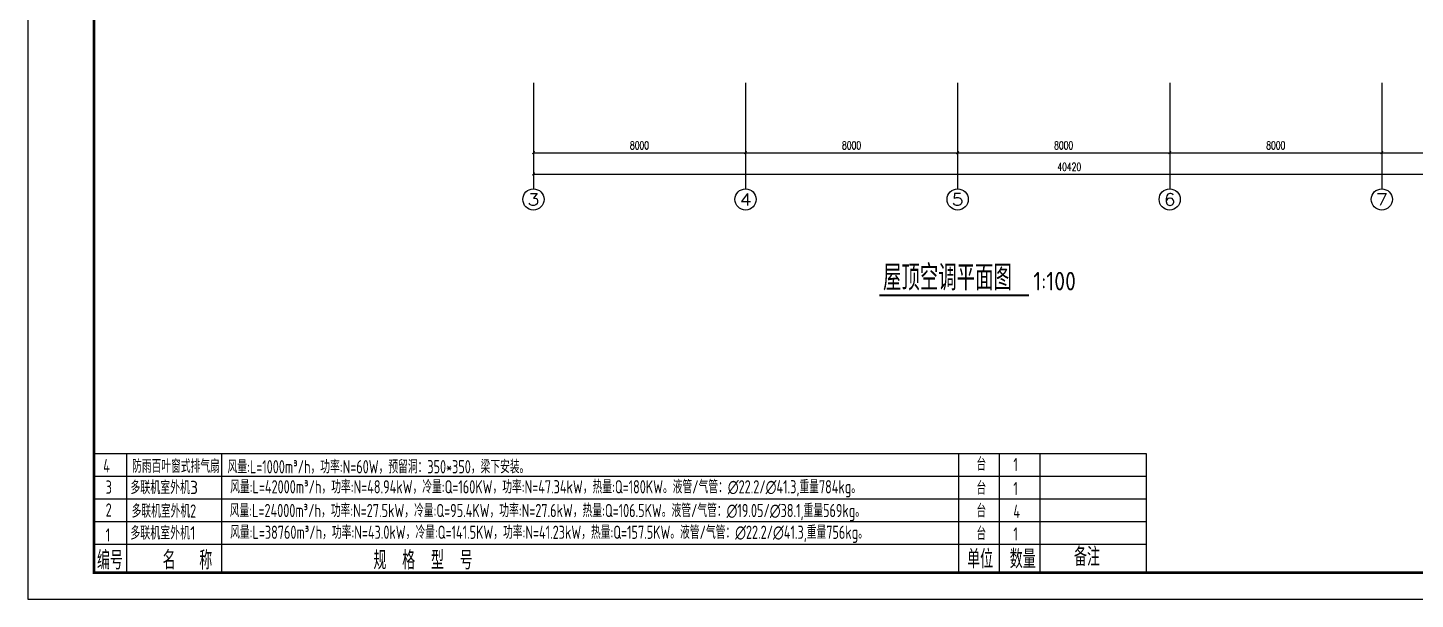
# Model space of a CAD drawing. Extents: x 1738143 to 1822243, y -608375 to -303375.
# Drawn here: x 1738143 to 1790479, y -362775 to -341196 of the extents above; entities that cross this region are included whole.
import ezdxf
from ezdxf.enums import TextEntityAlignment as Align

# ---------------------------------------------------------------- set-up
doc = ezdxf.new("R2010")
doc.units = 0
doc.header["$LTSCALE"] = 1000
doc.header["$MEASUREMENT"] = 0
for name, color, linetype in [('AXIS', 3, 'Continuous'), ('DIM_SYMB', 3, 'Continuous'), ('PUB_DIM', 3, 'Continuous'), ('PUB_TEXT', 7, 'Continuous'), ('TK', 4, 'Continuous'), ('采暖', 7, 'Continuous')]:
    doc.layers.add(name, color=color, linetype=linetype)
doc.styles.add('_TCH_AXIS', font='COMPLEX', dxfattribs={"bigfont": 'GBCBIG'})
doc.styles.add('_TCH_DIM_T3', font='SIMPLEX', dxfattribs={"width": 0.705882, "bigfont": 'GBCBIG'})
doc.styles.add('HZTXT1', font='romans.shx', dxfattribs={"width": 0.7, "bigfont": 'GBHZFS.SHX'})
doc.styles.get("Standard").update_dxf_attribs({"font": 'gbenor.shx', "bigfont": 'gbcbig.shx'})
doc.styles.add('TSSD_Dimension', font='tssdeng.shx', dxfattribs={"width": 0.7, "bigfont": 'hztxt.shx'})
doc.dimstyles.new('_TCH_ARCH&&100', dxfattribs={"dimtxt": 297.5, "dimasz": 100, "dimexe": 250, "dimexo": 300, "dimgap": 126.25, "dimtad": 1, "dimdec": 0, "dimzin": 0, "dimdsep": 46, "dimtxsty": '_TCH_DIM_T3', "dimblk": 'ARCHTICK', "dimcen": 0.09, "dimclrt": 7, "dimazin": 2, "dimtfac": 1, "dimtdec": 0, "dimtix": 1, "dimtmove": 2, "dimatfit": 3, "dimfxl": 30, "dimtolj": 1, "dimtzin": 0, "dimarcsym": 0})

# ---------------------------------------------------------------- blocks, each defined once
blk = doc.blocks.new('_ArchTick')
at = {"color": 0, "linetype": 'ByBlock', "const_width": 0.4}
blk.add_lwpolyline([(-0.5, -0.5), (0.5, 0.5)], dxfattribs=at)
blk = doc.blocks.new('*D408')
at = {"layer": 'Defpoints', "color": 0, "transparency": 16777216}
for p in [(-40100, -29596), (320, -29596), (320, -30639)]:
    blk.add_point(p, dxfattribs=at)
at = {"layer": 'PUB_DIM', "color": 0, "lineweight": -2, "transparency": 16777216}
for p, q in [((-40100, -29896), (-40100, -30889)), ((320, -29896), (320, -30889)), ((-40100, -30639), (320, -30639))]:
    blk.add_line(p, q, dxfattribs=at)
at = {"layer": 'PUB_DIM', "color": 0, "lineweight": -2, "transparency": 16777216, "xscale": 100, "yscale": 100, "zscale": 100, "rotation": 180}
blk.add_blockref('_ArchTick', (-40100, -30639), dxfattribs=at)
at = {"layer": 'PUB_DIM', "color": 0, "lineweight": -2, "transparency": 16777216, "xscale": 100, "yscale": 100, "zscale": 100}
blk.add_blockref('_ArchTick', (320, -30639), dxfattribs=at)
at = {"layer": 'PUB_DIM', "color": 7, "transparency": 16777216, "insert": (-19890, -30364), "char_height": 297.5, "attachment_point": 5, "style": '_TCH_DIM_T3'}
blk.add_mtext('\\A1;40420', dxfattribs=at)
blk = doc.blocks.new('*D410')
at = {"layer": 'Defpoints', "color": 0, "transparency": 16777216}
for p in [(-40100, -28815), (-32100, -28815), (-32100, -29832)]:
    blk.add_point(p, dxfattribs=at)
at = {"layer": 'PUB_DIM', "color": 0, "lineweight": -2, "transparency": 16777216}
for p, q in [((-40100, -29115), (-40100, -30082)), ((-32100, -29115), (-32100, -30082)), ((-40100, -29832), (-32100, -29832))]:
    blk.add_line(p, q, dxfattribs=at)
at = {"layer": 'PUB_DIM', "color": 0, "lineweight": -2, "transparency": 16777216, "xscale": 100, "yscale": 100, "zscale": 100, "rotation": 180}
blk.add_blockref('_ArchTick', (-40100, -29832), dxfattribs=at)
at = {"layer": 'PUB_DIM', "color": 0, "lineweight": -2, "transparency": 16777216, "xscale": 100, "yscale": 100, "zscale": 100}
blk.add_blockref('_ArchTick', (-32100, -29832), dxfattribs=at)
at = {"layer": 'PUB_DIM', "color": 7, "transparency": 16777216, "insert": (-36100, -29557), "char_height": 297.5, "attachment_point": 5, "style": '_TCH_DIM_T3'}
blk.add_mtext('\\A1;8000', dxfattribs=at)
blk = doc.blocks.new('*D411')
at = {"layer": 'Defpoints', "color": 0, "transparency": 16777216}
for p in [(-32100, -28815), (-24100, -28815), (-24100, -29832)]:
    blk.add_point(p, dxfattribs=at)
at = {"layer": 'PUB_DIM', "color": 0, "lineweight": -2, "transparency": 16777216}
for p, q in [((-32100, -29115), (-32100, -30082)), ((-24100, -29115), (-24100, -30082)), ((-32100, -29832), (-24100, -29832))]:
    blk.add_line(p, q, dxfattribs=at)
at = {"layer": 'PUB_DIM', "color": 0, "lineweight": -2, "transparency": 16777216, "xscale": 100, "yscale": 100, "zscale": 100, "rotation": 180}
blk.add_blockref('_ArchTick', (-32100, -29832), dxfattribs=at)
at = {"layer": 'PUB_DIM', "color": 0, "lineweight": -2, "transparency": 16777216, "xscale": 100, "yscale": 100, "zscale": 100}
blk.add_blockref('_ArchTick', (-24100, -29832), dxfattribs=at)
at = {"layer": 'PUB_DIM', "color": 7, "transparency": 16777216, "insert": (-28100, -29557), "char_height": 297.5, "attachment_point": 5, "style": '_TCH_DIM_T3'}
blk.add_mtext('\\A1;8000', dxfattribs=at)
blk = doc.blocks.new('*D412')
at = {"layer": 'Defpoints', "color": 0, "transparency": 16777216}
for p in [(-24100, -28815), (-16100, -28815), (-16100, -29832)]:
    blk.add_point(p, dxfattribs=at)
at = {"layer": 'PUB_DIM', "color": 0, "lineweight": -2, "transparency": 16777216}
for p, q in [((-24100, -29115), (-24100, -30082)), ((-16100, -29115), (-16100, -30082)), ((-24100, -29832), (-16100, -29832))]:
    blk.add_line(p, q, dxfattribs=at)
at = {"layer": 'PUB_DIM', "color": 0, "lineweight": -2, "transparency": 16777216, "xscale": 100, "yscale": 100, "zscale": 100, "rotation": 180}
blk.add_blockref('_ArchTick', (-24100, -29832), dxfattribs=at)
at = {"layer": 'PUB_DIM', "color": 0, "lineweight": -2, "transparency": 16777216, "xscale": 100, "yscale": 100, "zscale": 100}
blk.add_blockref('_ArchTick', (-16100, -29832), dxfattribs=at)
at = {"layer": 'PUB_DIM', "color": 7, "transparency": 16777216, "insert": (-20100, -29557), "char_height": 297.5, "attachment_point": 5, "style": '_TCH_DIM_T3'}
blk.add_mtext('\\A1;8000', dxfattribs=at)
blk = doc.blocks.new('*D413')
at = {"layer": 'Defpoints', "color": 0, "transparency": 16777216}
for p in [(-16100, -28815), (-8100, -28815), (-8100, -29832)]:
    blk.add_point(p, dxfattribs=at)
at = {"layer": 'PUB_DIM', "color": 0, "lineweight": -2, "transparency": 16777216}
for p, q in [((-16100, -29115), (-16100, -30082)), ((-8100, -29115), (-8100, -30082)), ((-16100, -29832), (-8100, -29832))]:
    blk.add_line(p, q, dxfattribs=at)
at = {"layer": 'PUB_DIM', "color": 0, "lineweight": -2, "transparency": 16777216, "xscale": 100, "yscale": 100, "zscale": 100, "rotation": 180}
blk.add_blockref('_ArchTick', (-16100, -29832), dxfattribs=at)
at = {"layer": 'PUB_DIM', "color": 0, "lineweight": -2, "transparency": 16777216, "xscale": 100, "yscale": 100, "zscale": 100}
blk.add_blockref('_ArchTick', (-8100, -29832), dxfattribs=at)
at = {"layer": 'PUB_DIM', "color": 7, "transparency": 16777216, "insert": (-12100, -29557), "char_height": 297.5, "attachment_point": 5, "style": '_TCH_DIM_T3'}
blk.add_mtext('\\A1;8000', dxfattribs=at)
blk = doc.blocks.new('*D414')
at = {"layer": 'Defpoints', "color": 0, "transparency": 16777216}
for p in [(-8100, -28815), (-100, -28815), (-100, -29832)]:
    blk.add_point(p, dxfattribs=at)
at = {"layer": 'PUB_DIM', "color": 0, "lineweight": -2, "transparency": 16777216}
for p, q in [((-8100, -29115), (-8100, -30082)), ((-100, -29115), (-100, -30082)), ((-8100, -29832), (-100, -29832))]:
    blk.add_line(p, q, dxfattribs=at)
at = {"layer": 'PUB_DIM', "color": 0, "lineweight": -2, "transparency": 16777216, "xscale": 100, "yscale": 100, "zscale": 100, "rotation": 180}
blk.add_blockref('_ArchTick', (-8100, -29832), dxfattribs=at)
at = {"layer": 'PUB_DIM', "color": 0, "lineweight": -2, "transparency": 16777216, "xscale": 100, "yscale": 100, "zscale": 100}
blk.add_blockref('_ArchTick', (-100, -29832), dxfattribs=at)
at = {"layer": 'PUB_DIM', "color": 7, "transparency": 16777216, "insert": (-4100, -29557), "char_height": 297.5, "attachment_point": 5, "style": '_TCH_DIM_T3'}
blk.add_mtext('\\A1;8000', dxfattribs=at)
blk = doc.blocks.new('*D505')
at = {"layer": 'Defpoints', "color": 0, "transparency": 16777216}
for p in [(-40100, -29596), (320, -29596), (320, -30639)]:
    blk.add_point(p, dxfattribs=at)
at = {"layer": 'PUB_DIM', "color": 0, "lineweight": -2, "transparency": 16777216}
for p, q in [((-40100, -29896), (-40100, -30889)), ((320, -29896), (320, -30889)), ((-40100, -30639), (320, -30639))]:
    blk.add_line(p, q, dxfattribs=at)
at = {"layer": 'PUB_DIM', "color": 0, "lineweight": -2, "transparency": 16777216, "xscale": 100, "yscale": 100, "zscale": 100, "rotation": 180}
blk.add_blockref('_ArchTick', (-40100, -30639), dxfattribs=at)
at = {"layer": 'PUB_DIM', "color": 0, "lineweight": -2, "transparency": 16777216, "xscale": 100, "yscale": 100, "zscale": 100}
blk.add_blockref('_ArchTick', (320, -30639), dxfattribs=at)
at = {"layer": 'PUB_DIM', "color": 7, "transparency": 16777216, "insert": (-19890, -30364), "char_height": 297.5, "attachment_point": 5, "style": '_TCH_DIM_T3'}
blk.add_mtext('\\A1;40420', dxfattribs=at)
blk = doc.blocks.new('*D507')
at = {"layer": 'Defpoints', "color": 0, "transparency": 16777216}
for p in [(-40100, -28815), (-32100, -28815), (-32100, -29832)]:
    blk.add_point(p, dxfattribs=at)
at = {"layer": 'PUB_DIM', "color": 0, "lineweight": -2, "transparency": 16777216}
for p, q in [((-40100, -29115), (-40100, -30082)), ((-32100, -29115), (-32100, -30082)), ((-40100, -29832), (-32100, -29832))]:
    blk.add_line(p, q, dxfattribs=at)
at = {"layer": 'PUB_DIM', "color": 0, "lineweight": -2, "transparency": 16777216, "xscale": 100, "yscale": 100, "zscale": 100, "rotation": 180}
blk.add_blockref('_ArchTick', (-40100, -29832), dxfattribs=at)
at = {"layer": 'PUB_DIM', "color": 0, "lineweight": -2, "transparency": 16777216, "xscale": 100, "yscale": 100, "zscale": 100}
blk.add_blockref('_ArchTick', (-32100, -29832), dxfattribs=at)
at = {"layer": 'PUB_DIM', "color": 7, "transparency": 16777216, "insert": (-36100, -29557), "char_height": 297.5, "attachment_point": 5, "style": '_TCH_DIM_T3'}
blk.add_mtext('\\A1;8000', dxfattribs=at)
blk = doc.blocks.new('*D508')
at = {"layer": 'Defpoints', "color": 0, "transparency": 16777216}
for p in [(-32100, -28815), (-24100, -28815), (-24100, -29832)]:
    blk.add_point(p, dxfattribs=at)
at = {"layer": 'PUB_DIM', "color": 0, "lineweight": -2, "transparency": 16777216}
for p, q in [((-32100, -29115), (-32100, -30082)), ((-24100, -29115), (-24100, -30082)), ((-32100, -29832), (-24100, -29832))]:
    blk.add_line(p, q, dxfattribs=at)
at = {"layer": 'PUB_DIM', "color": 0, "lineweight": -2, "transparency": 16777216, "xscale": 100, "yscale": 100, "zscale": 100, "rotation": 180}
blk.add_blockref('_ArchTick', (-32100, -29832), dxfattribs=at)
at = {"layer": 'PUB_DIM', "color": 0, "lineweight": -2, "transparency": 16777216, "xscale": 100, "yscale": 100, "zscale": 100}
blk.add_blockref('_ArchTick', (-24100, -29832), dxfattribs=at)
at = {"layer": 'PUB_DIM', "color": 7, "transparency": 16777216, "insert": (-28100, -29557), "char_height": 297.5, "attachment_point": 5, "style": '_TCH_DIM_T3'}
blk.add_mtext('\\A1;8000', dxfattribs=at)
blk = doc.blocks.new('*D509')
at = {"layer": 'Defpoints', "color": 0, "transparency": 16777216}
for p in [(-24100, -28815), (-16100, -28815), (-16100, -29832)]:
    blk.add_point(p, dxfattribs=at)
at = {"layer": 'PUB_DIM', "color": 0, "lineweight": -2, "transparency": 16777216}
for p, q in [((-24100, -29115), (-24100, -30082)), ((-16100, -29115), (-16100, -30082)), ((-24100, -29832), (-16100, -29832))]:
    blk.add_line(p, q, dxfattribs=at)
at = {"layer": 'PUB_DIM', "color": 0, "lineweight": -2, "transparency": 16777216, "xscale": 100, "yscale": 100, "zscale": 100, "rotation": 180}
blk.add_blockref('_ArchTick', (-24100, -29832), dxfattribs=at)
at = {"layer": 'PUB_DIM', "color": 0, "lineweight": -2, "transparency": 16777216, "xscale": 100, "yscale": 100, "zscale": 100}
blk.add_blockref('_ArchTick', (-16100, -29832), dxfattribs=at)
at = {"layer": 'PUB_DIM', "color": 7, "transparency": 16777216, "insert": (-20100, -29557), "char_height": 297.5, "attachment_point": 5, "style": '_TCH_DIM_T3'}
blk.add_mtext('\\A1;8000', dxfattribs=at)
blk = doc.blocks.new('*D510')
at = {"layer": 'Defpoints', "color": 0, "transparency": 16777216}
for p in [(-16100, -28815), (-8100, -28815), (-8100, -29832)]:
    blk.add_point(p, dxfattribs=at)
at = {"layer": 'PUB_DIM', "color": 0, "lineweight": -2, "transparency": 16777216}
for p, q in [((-16100, -29115), (-16100, -30082)), ((-8100, -29115), (-8100, -30082)), ((-16100, -29832), (-8100, -29832))]:
    blk.add_line(p, q, dxfattribs=at)
at = {"layer": 'PUB_DIM', "color": 0, "lineweight": -2, "transparency": 16777216, "xscale": 100, "yscale": 100, "zscale": 100, "rotation": 180}
blk.add_blockref('_ArchTick', (-16100, -29832), dxfattribs=at)
at = {"layer": 'PUB_DIM', "color": 0, "lineweight": -2, "transparency": 16777216, "xscale": 100, "yscale": 100, "zscale": 100}
blk.add_blockref('_ArchTick', (-8100, -29832), dxfattribs=at)
at = {"layer": 'PUB_DIM', "color": 7, "transparency": 16777216, "insert": (-12100, -29557), "char_height": 297.5, "attachment_point": 5, "style": '_TCH_DIM_T3'}
blk.add_mtext('\\A1;8000', dxfattribs=at)
blk = doc.blocks.new('*D511')
at = {"layer": 'Defpoints', "color": 0, "transparency": 16777216}
for p in [(-8100, -28815), (-100, -28815), (-100, -29832)]:
    blk.add_point(p, dxfattribs=at)
at = {"layer": 'PUB_DIM', "color": 0, "lineweight": -2, "transparency": 16777216}
for p, q in [((-8100, -29115), (-8100, -30082)), ((-100, -29115), (-100, -30082)), ((-8100, -29832), (-100, -29832))]:
    blk.add_line(p, q, dxfattribs=at)
at = {"layer": 'PUB_DIM', "color": 0, "lineweight": -2, "transparency": 16777216, "xscale": 100, "yscale": 100, "zscale": 100, "rotation": 180}
blk.add_blockref('_ArchTick', (-8100, -29832), dxfattribs=at)
at = {"layer": 'PUB_DIM', "color": 0, "lineweight": -2, "transparency": 16777216, "xscale": 100, "yscale": 100, "zscale": 100}
blk.add_blockref('_ArchTick', (-100, -29832), dxfattribs=at)
at = {"layer": 'PUB_DIM', "color": 7, "transparency": 16777216, "insert": (-4100, -29557), "char_height": 297.5, "attachment_point": 5, "style": '_TCH_DIM_T3'}
blk.add_mtext('\\A1;8000', dxfattribs=at)
blk = doc.blocks.new('*U633')
at = {"color": 3}
blk.add_lwpolyline([(-84100, 0), (0, 0), (0, 59400), (-84100, 59400)], close=True, dxfattribs=at)
at = {"color": 3, "const_width": 100}
blk.add_lwpolyline([(-81600, 1000), (-1000, 1000), (-1000, 58400), (-81600, 58400)], close=True, dxfattribs=at)
at = {"layer": 'TK', "color": 4, "style": 'HZTXT1'}
for tag, height, width, p in [('项目负责1', 400, 0.6, (-4500, 19196)), ('项目负责2', 400, 0.6, (-4500, 18296)), ('专责', 400, 0.6, (-4500, 17396)), ('审定', 400, 0.6, (-4500, 16496)), ('审核', 400, 0.6, (-4500, 15596)), ('校对', 400, 0.6, (-4500, 14696)), ('设计', 400, 0.6, (-4500, 13796)), ('绘图', 400, 0.6, (-4500, 12896)), ('建设单位', 450, 0.6, (-4500, 11050)), ('工号', 400, 0.5, (-5501, 3507)), ('版次', 400, 0.7, (-2138, 3498)), ('阶段', 400, 0.7, (-2138, 2498)), ('比例', 400, 0.7, (-5491, 1513)), ('日期', 400, 0.7, (-2138, 1498))]:
    blk.add_attdef(tag, text='', height=height, dxfattribs=dict(at, width=width)).set_placement(p, align=Align.MIDDLE)
at = {"layer": 'TK', "color": 1, "lineweight": -3, "style": 'HZTXT1', "width": 0.6}
blk.add_attdef('工程名称', text='', height=450, dxfattribs=at).set_placement((-4500, 9050), align=Align.MIDDLE)
at = {"layer": 'TK', "color": 4, "lineweight": -3, "style": 'HZTXT1', "width": 0.6}
blk.add_attdef('子项名称', text='', height=450, dxfattribs=at).set_placement((-4500, 7050), align=Align.MIDDLE)
at = {"layer": 'TK', "color": 1, "lineweight": -3, "width": 0.6, "flags": 104}
blk.add_attdef('图名', text='', height=400, dxfattribs=at).set_placement((-4558, 4958), align=Align.MIDDLE_CENTER)
at = {"layer": 'TK', "color": 1, "style": 'HZTXT1', "width": 0.7}
blk.add_attdef('图号', text='', height=400, dxfattribs=at).set_placement((-5491, 2513), align=Align.MIDDLE)
blk = doc.blocks.new('A$C78C81BEA')
at = {"layer": 'AXIS'}
for p, q in [((-40100, -27197.2), (-40100, -31197.2)), ((-32100, -27197.2), (-32100, -31197.2)), ((-24100, -27197.2), (-24100, -31197.2)), ((-16100, -27197.2), (-16100, -31197.2)), ((-8100, -27197.2), (-8100, -31197.2))]:
    blk.add_line(p, q, dxfattribs=at)
for centre in [(-40100, -31597.2), (-32100, -31597.2), (-24100, -31597.2), (-16100, -31597.2), (-8100, -31597.2)]:
    blk.add_circle(centre, 400, dxfattribs=at)
at = {"layer": 'AXIS', "color": 7, "style": '_TCH_AXIS'}
for s, width, p, p2 in [('3', 1.5, (-40326.3, -31823.4), (-39873.7, -31823.4)), ('4', 1.3125, (-32326.3, -31823.4), (-31873.7, -31823.4)), ('5', 1.5, (-24326.3, -31823.4), (-23873.7, -31823.4)), ('6', 1.5, (-16326.3, -31823.4), (-15873.7, -31823.4)), ('7', 1.5, (-8326.3, -31823.4), (-7873.7, -31823.4))]:
    blk.add_text(s, height=452.5, dxfattribs=dict(at, width=width)).set_placement(p, p2, align=Align.FIT)
at = {"layer": 'PUB_DIM'}
for p1, p2, distance, picture, middle in [((-40100, -28814.7), (-32100, -28814.7), -1017, '*D410', (-36100, -29556.7)), ((-40100, -28814.7), (-32100, -28814.7), -1017, '*D507', (-36100, -29556.7)), ((-32100, -28814.7), (-24100, -28814.7), -1017, '*D411', (-28100, -29556.7)), ((-32100, -28814.7), (-24100, -28814.7), -1017, '*D508', (-28100, -29556.7)), ((-24100, -28814.7), (-16100, -28814.7), -1017, '*D412', (-20100, -29556.7)), ((-24100, -28814.7), (-16100, -28814.7), -1017, '*D509', (-20100, -29556.7)), ((-16100, -28814.7), (-8100, -28814.7), -1017, '*D413', (-12100, -29556.7)), ((-16100, -28814.7), (-8100, -28814.7), -1017, '*D510', (-12100, -29556.7)), ((-8100, -28814.7), (-100, -28814.7), -1017, '*D414', (-4100, -29556.7)), ((-8100, -28814.7), (-100, -28814.7), -1017, '*D511', (-4100, -29556.7)), ((-40100, -29596.1), (320, -29596.1), -1042.6, '*D408', (-19890, -30363.6)), ((-40100, -29596.1), (320, -29596.1), -1042.6, '*D505', (-19890, -30363.6))]:
    dim = blk.add_aligned_dim(p1=p1, p2=p2, distance=distance, dimstyle='_TCH_ARCH&&100', dxfattribs=at)
    dim.commit()
    dim.dimension.update_dxf_attribs({"geometry": picture, "text_midpoint": middle})

msp = doc.modelspace()

# ---------------------------------------------------------------- linework, layer by layer
at = {"layer": 'DIM_SYMB', "const_width": 70}
msp.add_lwpolyline([(1775909.8, -351298.6), (1770262.9, -351298.6)], dxfattribs=at)
at = {"layer": '采暖'}
for p, q in [((1740642.9, -357266.2), (1780331.2, -357266.2)), ((1741864.8, -357266.2), (1741864.8, -361774.9)), ((1745456.3, -357266.2), (1745456.3, -361774.9)), ((1773244.9, -357266.2), (1773244.9, -361774.9)), ((1774779, -357266.2), (1774779, -361774.9)), ((1776319.1, -357266.2), (1776319.1, -361774.9)), ((1780331.2, -357266.2), (1780331.2, -361774.9)), ((1740642.9, -358124.2), (1780331.2, -358124.2)), ((1740642.9, -358982.2), (1780331.2, -358982.2)), ((1740642.9, -359840.2), (1780331.2, -359840.2)), ((1740642.9, -360698.2), (1780331.2, -360698.2)), ((1740642.9, -360698.2), (1780331.2, -360698.2)), ((1780331.2, -361774.9), (1740642.9, -361774.9))]:
    msp.add_line(p, q, dxfattribs=at)

# ---------------------------------------------------------------- block references
for name, p in [('*U633', (1822242.9, -362774.9)), ('A$C78C81BEA', (1797317.5, -316081.9))]:
    msp.add_blockref(name, p)

# ---------------------------------------------------------------- texts
at = {"layer": 'PUB_TEXT'}
for s, height, p in [('屋顶空调平面图', 964.54, (1770402.9, -351114)), ('1:100', 700, (1776070.6, -351114))]:
    msp.add_text(s, height=height, dxfattribs=at).set_placement(p)
at = {"layer": '采暖', "style": 'TSSD_Dimension', "width": 0.7}
for s, height, p in [('台', 500, (1773927.4, -357921.5)), ('1', 500, (1775321, -357940.7)), ('4', 500, (1740989.6, -357980.6)), ('3', 500, (1741082.7, -358791.4)), ('台', 500, (1773927.4, -358825.2)), ('1', 500, (1775321, -358844.4)), ('2', 500, (1741082.7, -359654.3)), ('台', 500, (1773927.4, -359683.2)), ('4', 500, (1775321, -359702.4)), ('台', 500, (1773927.4, -360541.2)), ('1', 500, (1775321, -360560.4)), ('1', 500, (1741082.7, -360598.4)), ('编号', 700, (1740755.5, -361650.2)), ('名   称', 700, (1743228.9, -361650.2)), ('规  格  型  号', 700, (1751181.1, -361650.2)), ('单位', 700, (1773576.9, -361606.1)), ('数量', 700, (1775184.8, -361606.1)), ('备注', 700, (1777607, -361519.3))]:
    msp.add_text(s, height=height, dxfattribs=at).set_placement(p)
at = {"layer": '采暖', "char_height": 500, "line_spacing_factor": 0.96, "style": 'TSSD_Dimension'}
for s, insert, width, attachment_point in [('防雨百叶窗式排气扇', (1742079.4, -357500.7), 28472.73, 1), ('风量:L=1000m{\\fISOCPEUR|b0|i0|c0|p34;³}/h，功率:N=60W，预留洞：350*350，梁下安装。', (1745678.1, -357521.4), 28472.73, 1), ('\\pt10500;风量:L=42000m{\\fISOCPEUR|b0|i0|c0|p34;³\\Ftssdeng,tssdchn|c134;/h，功率:N=48.94kW，冷量:Q=160KW，功率:N=47.34kW，热量:Q=180KW。液管/气管：∅22.2/∅41.3,重量784kg。}', (1745776.9, -358929.5), 38894.787, 7), ('多联机室外机2', (1742062.9, -359699.9), 28472.73, 7), ('\\pt10500;风量:L=24000m{\\fISOCPEUR|b0|i0|c0|p34;³\\Ftssdeng,tssdchn|c134;/h，功率:N=27.5kW，冷量:Q=95.4KW，功率:N=27.6kW，热量:Q=106.5KW。液管/气管：∅19.05/∅38.1,重量569kg。}', (1745761.7, -359824.6), 30420.513, 7), ('\\pt10500;风量:L=38760m{\\fISOCPEUR|b0|i0|c0|p34;³\\Ftssdeng,tssdchn|c134;/h，功率:N=43.0kW，冷量:Q=141.5KW，功率:N=41.23kW，热量:Q=157.5KW。液管/气管：∅22.2/∅41.3,重量756kg。}', (1745776.9, -360645.5), 38894.787, 7)]:
    msp.add_mtext(s, dxfattribs=dict(at, insert=insert, width=width, attachment_point=attachment_point))
at = {"layer": '采暖', "char_height": 500, "width": 28472.73, "attachment_point": 7, "line_spacing_factor": 0.96}
for s, insert in [('多联机室外机3', (1742014.9, -358809.1)), ('多联机室外机1', (1742014.9, -360525.1))]:
    msp.add_mtext(s, dxfattribs=dict(at, insert=insert))

doc.saveas('drawing.dxf')
